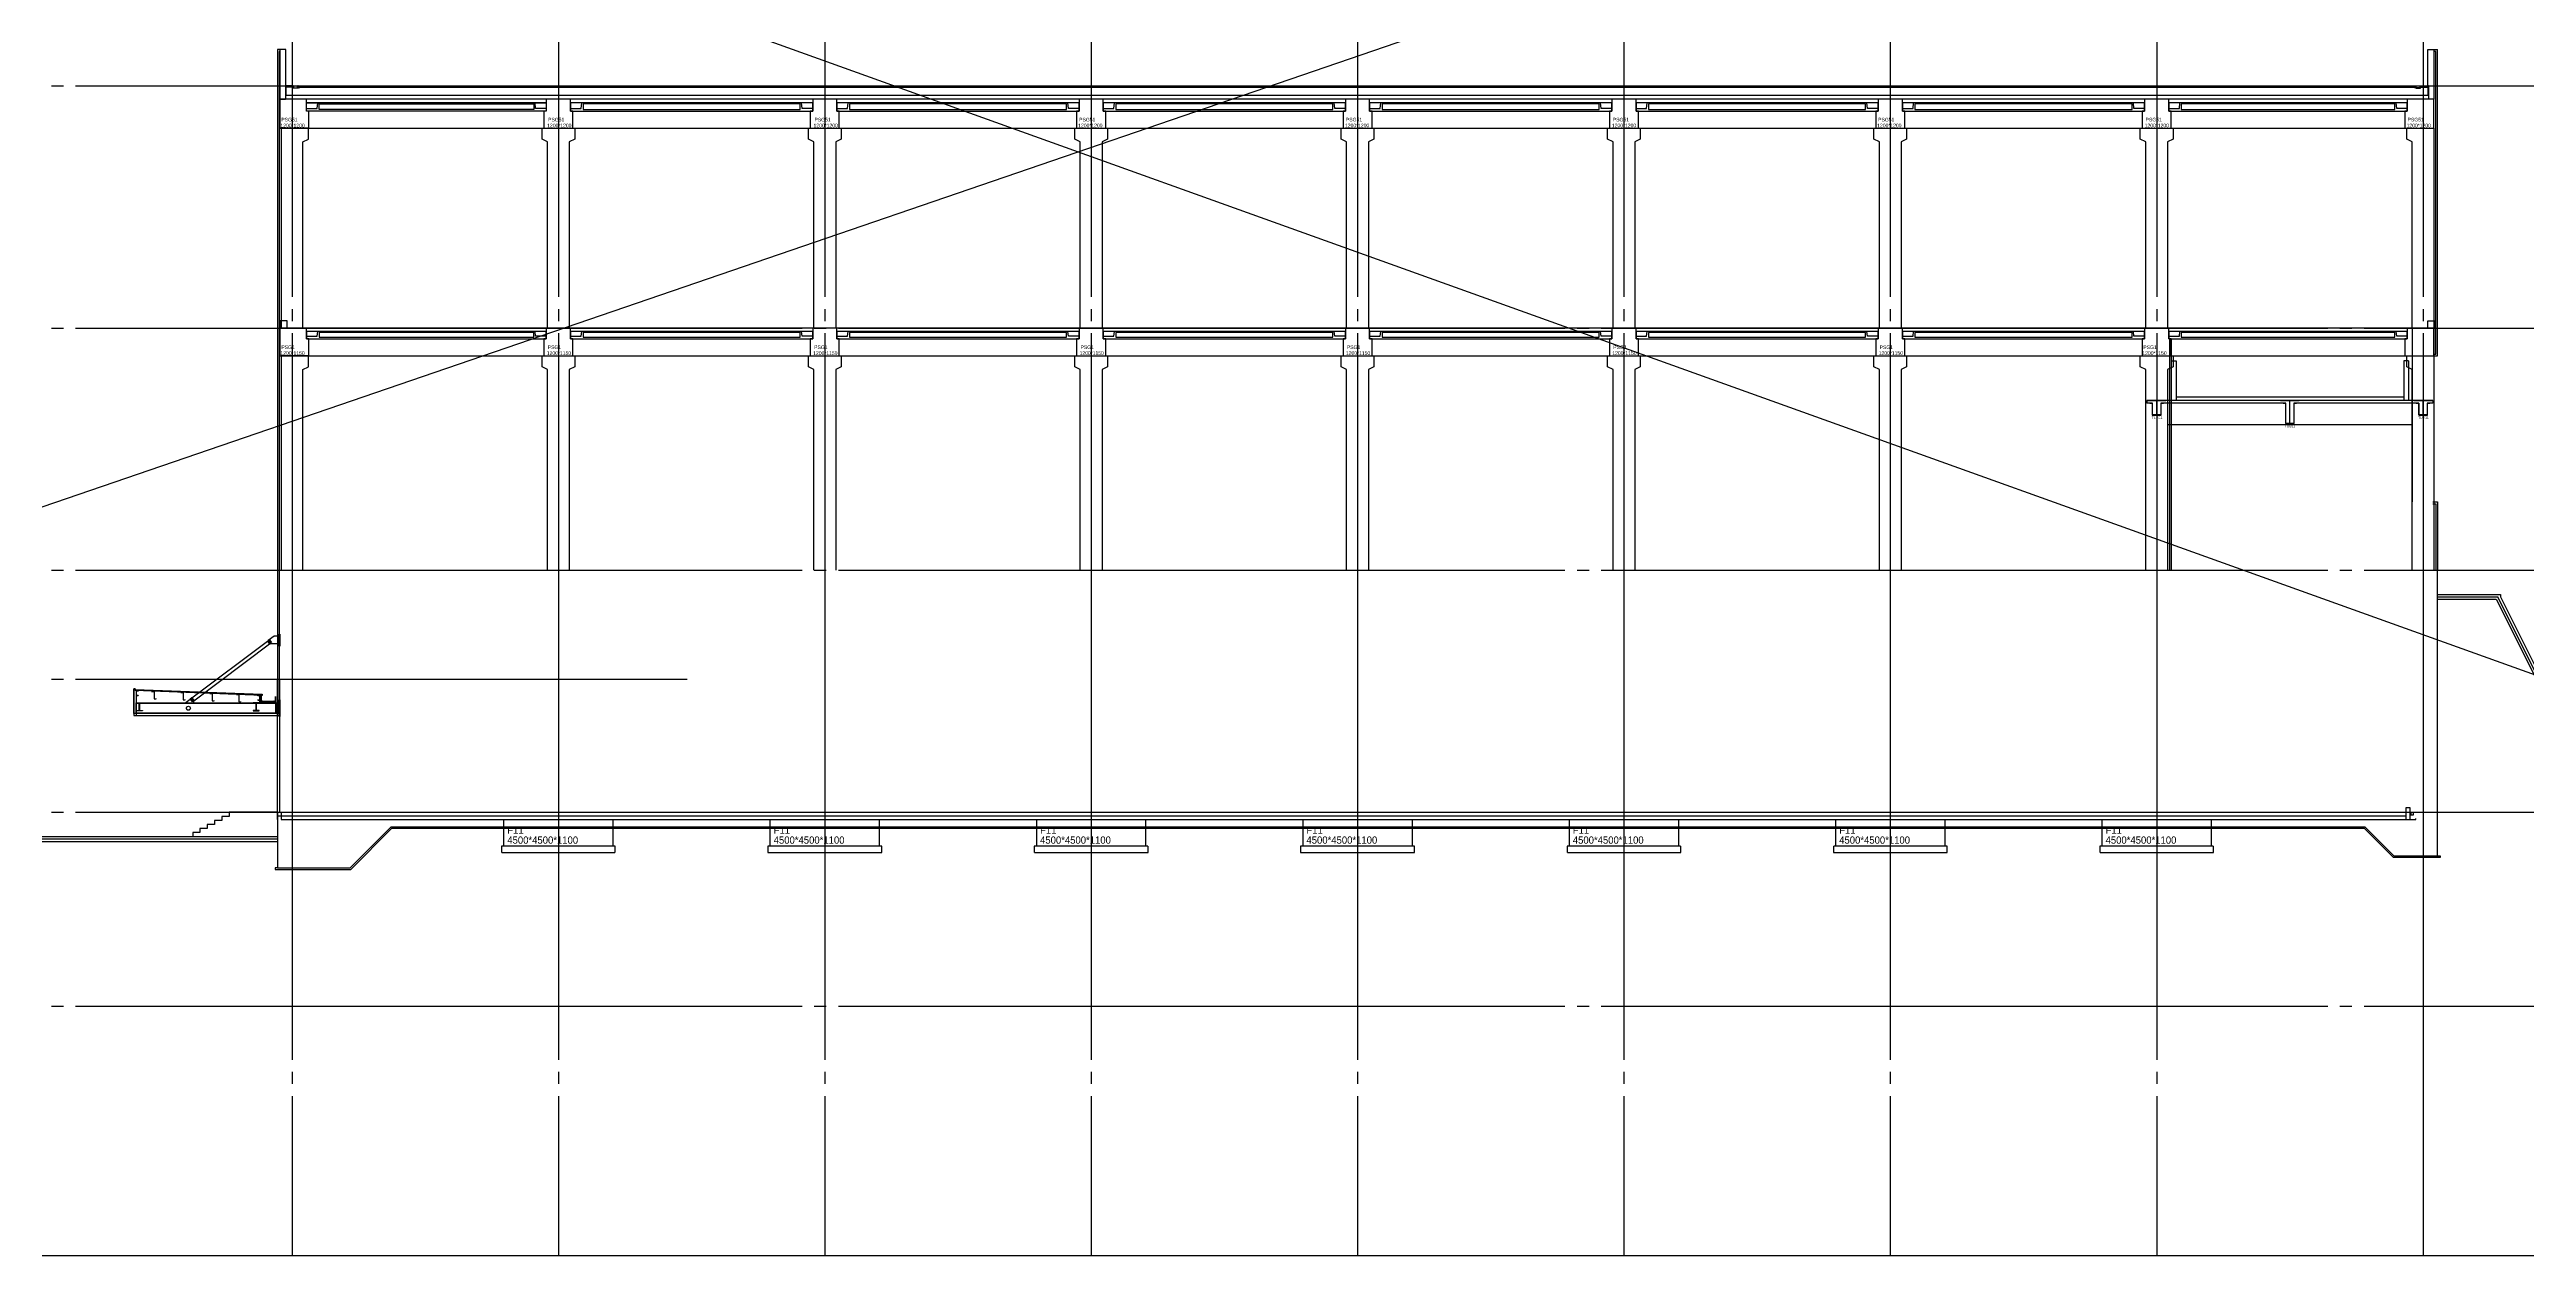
# Model space of a CAD drawing. Extents: x 152195838 to 323921156, y 365159662 to 730681027.
# Drawn here: x 160607357 to 160709640, y 365292762 to 365342563 of the extents above; entities that cross this region are included whole.
import ezdxf
from ezdxf.enums import TextEntityAlignment as Align

# ---------------------------------------------------------------- set-up
doc = ezdxf.new("R2010")
doc.units = 0
doc.header["$MEASUREMENT"] = 0
for name, pattern in [('CEN', [63, 60, -1, 1, -1]), ('H4', [4, 2, -2]), ('HIDDENX2', [0.75, 0.5, -0.25]), ('main-sec$0$CONTIN', [0])]:
    doc.linetypes.add(name, pattern=pattern)
doc.layers.get('0').update_dxf_attribs({"linetype": 'CONTINUOUS'})
doc.layers.get('Defpoints').update_dxf_attribs({"linetype": 'CONTINUOUS'})
for name, color, linetype in [('4', 4, 'CONTINUOUS'), ('4A.TEC CEN', 1, 'CEN'), ('4A.TEC LAND', 53, 'CONTINUOUS'), ('4A.TEC 단열재', 252, 'CONTINUOUS'), ('4A.TEC 마감선 1', 6, 'CONTINUOUS'), ('4A.TEC 벽체 1', 2, 'CONTINUOUS'), ('4A.TEC 벽체 3', 4, 'CONTINUOUS'), ('6A', 6, 'H4'), ('ELE', 4, 'CONTINUOUS'), ('FIN', 6, 'CONTINUOUS'), ('k-BESTO', 4, 'CONTINUOUS'), ('main-sec$0$5', 5, 'CONTINUOUS'), ('main-sec$0$6', 6, 'CONTINUOUS'), ('main-sec$0$7', 3, 'CONTINUOUS'), ('main-sec$0$BOLT', 8, 'CONTINUOUS'), ('main-sec$0$COR', 4, 'CONTINUOUS'), ('main-sec$0$EMBEDDED', 4, 'CONTINUOUS'), ('main-sec$0$FIN', 6, 'CONTINUOUS'), ('main-sec$0$INSUL', 8, 'CONTINUOUS'), ('main-sec$0$MAIN', 1, 'CONTINUOUS'), ('main-sec$0$MAIN B', 2, 'CONTINUOUS'), ('main-sec$0$MAIN G', 2, 'CONTINUOUS'), ('main-sec$0$PNL', 7, 'CONTINUOUS'), ('main-sec$0$PR', 6, 'CONTINUOUS'), ('main-sec$0$TPOSHEET', 7, 'CONTINUOUS'), ('main-sec$0$WEB_PL', 1, 'CONTINUOUS'), ('main-sec$0$~FLASHING', 4, 'CONTINUOUS'), ('STL', 3, 'CONTINUOUS'), ('text', 3, 'CONTINUOUS'), ('㈜SE&C 기둥', 2, 'CONTINUOUS'), ('㈜SE&C 마감선 1', 6, 'CONTINUOUS'), ('㈜SE&C 벽체 1', 2, 'CONTINUOUS'), ('㈜SE&C 벽체 4', 7, 'CONTINUOUS'), ('㈜SE&C 심볼', 7, 'CONTINUOUS')]:
    doc.layers.add(name, color=color, linetype=linetype)
doc.layers.add('DEFPOINT', color=135, linetype='CONTINUOUS', plot=False)
doc.styles.add('돋움', font='')
doc.styles.get('돋움').set_extended_font_data('돋움')

# ---------------------------------------------------------------- blocks, each defined once
blk = doc.blocks.new('zw$44AB')
at = {"layer": 'DEFPOINT'}
for points in [[(194981, 0), (0, 0), (0, -66825), (194981, -66825)], [(11458, -66825), (194981, -66825), (194981, -4637), (11458, -4637)], [(14258, -66825), (194981, -66825), (194981, -7437), (14258, -7437)], [(17458, -66825), (194981, -66825), (194981, -10637), (17458, -10637)], [(21458, -66825), (194981, -66825), (194981, -14637), (21458, -14637)]]:
    blk.add_lwpolyline(points, close=True, dxfattribs=at)
blk = doc.blocks.new('A-2-3F')
at = {"layer": '㈜SE&C 기둥', "color": 8, "ltscale": 0.5}
for points in [[(950, 0), (950, 8288), (1175, 8400), (1175, 8850), (50, 8850), (50, 0)], [(11050, 0), (11050, 8288), (10825, 8400), (10825, 8850), (12175, 8850), (12175, 8400), (11950, 8288), (11950, 0)], [(22050, 0), (22050, 8288), (21825, 8400), (21825, 8850), (23175, 8850), (23175, 8400), (22950, 8288), (22950, 0)], [(22050, 0), (22050, 8288), (21825, 8400), (21825, 8850), (23175, 8850), (23175, 8400), (22950, 8288), (22950, 0)], [(33050, 0), (33050, 8288), (32825, 8400), (32825, 8850), (34175, 8850), (34175, 8400), (33950, 8288), (33950, 0)], [(33050, 0), (33050, 8288), (32825, 8400), (32825, 8850), (34175, 8850), (34175, 8400), (33950, 8288), (33950, 0)], [(44050, 0), (44050, 8288), (43825, 8400), (43825, 8850), (45175, 8850), (45175, 8400), (44950, 8288), (44950, 0)], [(44050, 0), (44050, 8288), (43825, 8400), (43825, 8850), (45175, 8850), (45175, 8400), (44950, 8288), (44950, 0)], [(55050, 0), (55050, 8288), (54825, 8400), (54825, 8850), (56175, 8850), (56175, 8400), (55950, 8288), (55950, 0)], [(66050, 0), (66050, 8288), (65825, 8400), (65825, 8850), (67175, 8850), (67175, 8400), (66950, 8288), (66950, 0)], [(77050, 0), (77050, 8288), (76825, 8400), (76825, 8850), (78175, 8850), (78175, 8400), (77950, 8288), (77950, 0)]]:
    blk.add_lwpolyline(points, dxfattribs=at)
at = {"layer": '㈜SE&C 기둥', "color": 8, "ltscale": 0.5, "elevation": 104062}
blk.add_lwpolyline([(88050, 0), (88050, 8288), (87825, 8400), (87825, 8850), (88950, 8850), (88950, 0)], dxfattribs=at)
at = {"layer": '㈜SE&C 벽체 1'}
for p, q in [((87850, 10000, 117287), (50, 10000)), ((11000, 9850, 13718), (1100, 9850, 171)), ((22000, 9850, 28769), (12000, 9850, 15086)), ((33000, 9850, 43821), (23000, 9850, 30138)), ((44000, 9850, 58873), (34000, 9850, 45190)), ((55000, 9850, 73925), (45000, 9850, 60241)), ((66000, 9850, 88977), (56000, 9850, 75293)), ((77000, 9850, 13478), (67000, 9850, 90345)), ((87850, 9850, -69922), (78000, 9850, 5792))]:
    blk.add_line(p, q, dxfattribs=at)
blk.add_lwpolyline([(0, 10000), (300, 10000), (300, 10300), (0, 10300)], close=True, dxfattribs=at)
at = {"layer": '㈜SE&C 벽체 1', "elevation": 104062}
blk.add_lwpolyline([(89000, 10000), (88700, 10000), (88700, 10300), (89000, 10300)], close=True, dxfattribs=at)
at = {"layer": '㈜SE&C 벽체 1', "flags": 128}
for points in [[(0, 8850), (1200, 8850), (1200, 9550), (1100, 9550), (1100, 10000), (0, 10000), (0, 9550), (0, 9550)], [(10900, 8850), (12100, 8850), (12100, 9550), (12000, 9550), (12000, 10000), (11000, 10000), (11000, 9550), (10900, 9550)], [(21900, 8850), (23100, 8850), (23100, 9550), (23000, 9550), (23000, 10000), (22000, 10000), (22000, 9550), (21900, 9550)], [(32900, 8850), (34100, 8850), (34100, 9550), (34000, 9550), (34000, 10000), (33000, 10000), (33000, 9550), (32900, 9550)], [(43900, 8850), (45100, 8850), (45100, 9550), (45000, 9550), (45000, 10000), (44000, 10000), (44000, 9550), (43900, 9550)], [(54900, 8850), (56100, 8850), (56100, 9550), (56000, 9550), (56000, 10000), (55000, 10000), (55000, 9550), (54900, 9550)], [(65900, 8850), (67100, 8850), (67100, 9550), (67000, 9550), (67000, 10000), (66000, 10000), (66000, 9550), (65900, 9550)], [(76900, 8850), (78100, 8850), (78100, 9550), (78000, 9550), (78000, 10000), (77000, 10000), (77000, 9550), (76900, 9550)]]:
    blk.add_lwpolyline(points, close=True, dxfattribs=at)
at = {"layer": '㈜SE&C 벽체 1', "elevation": 104062, "flags": 128}
blk.add_lwpolyline([(87750, 8850), (88950, 8850), (88950, 9550), (88950, 9550), (88950, 10000), (87850, 10000), (87850, 9550), (87750, 9550)], close=True, dxfattribs=at)
at = {"layer": '㈜SE&C 벽체 4'}
blk.add_line((1175, 8850), (87750, 8850, 119209), dxfattribs=at)
at = {"layer": '㈜SE&C 벽체 4', "color": 6, "ltscale": 0.5}
for points, elevation in [([(1100, 9850), (1100, 9550), (1268, 9550), (1268, 9550), (10882, 9550), (10882, 9550), (11000, 9550), (11000, 9850)], 171), ([(1617, 9625), (10483, 9625), (10483, 9813), (1617, 9813)], 171), ([(12000, 9850), (12000, 9550), (12168, 9550), (12168, 9550), (21882, 9550), (21882, 9550), (22000, 9550), (22000, 9850)], 15086), ([(12517, 9625), (21483, 9625), (21483, 9813), (12517, 9813)], 15086), ([(23000, 9850), (23000, 9550), (23168, 9550), (23168, 9550), (32882, 9550), (32882, 9550), (33000, 9550), (33000, 9850)], 30138), ([(23517, 9625), (32483, 9625), (32483, 9813), (23517, 9813)], 30138), ([(34000, 9850), (34000, 9550), (34168, 9550), (34168, 9550), (43882, 9550), (43882, 9550), (44000, 9550), (44000, 9850)], 45190), ([(34517, 9625), (43483, 9625), (43483, 9813), (34517, 9813)], 45190), ([(45000, 9850), (45000, 9550), (45168, 9550), (45168, 9550), (54882, 9550), (54882, 9550), (55000, 9550), (55000, 9850)], 60241), ([(45517, 9625), (54483, 9625), (54483, 9813), (45517, 9813)], 60241), ([(56000, 9850), (56000, 9550), (56168, 9550), (56168, 9550), (65882, 9550), (65882, 9550), (66000, 9550), (66000, 9850)], 75293), ([(56517, 9625), (65483, 9625), (65483, 9813), (56517, 9813)], 75293), ([(67000, 9850), (67000, 9550), (67168, 9550), (67168, 9550), (76882, 9550), (76882, 9550), (77000, 9550), (77000, 9850)], 90345), ([(67517, 9625), (76483, 9625), (76483, 9813), (67517, 9813)], 90345), ([(78000, 9850), (78000, 9550), (78168, 9550), (78168, 9550), (87732, 9550), (87732, 9550), (87850, 9550), (87850, 9850)], 5792), ([(78517, 9625), (87333, 9625), (87333, 9813), (78517, 9813)], 5792)]:
    blk.add_lwpolyline(points, close=True, dxfattribs=dict(at, elevation=elevation))
for points, elevation in [([(1100, 9669), (1539, 9669), (1562, 9850)], 171), ([(11000, 9669), (10561, 9669), (10538, 9850)], 13718), ([(12000, 9669), (12439, 9669), (12462, 9850)], 15086), ([(22000, 9669), (21561, 9669), (21538, 9850)], 28769), ([(23000, 9669), (23439, 9669), (23462, 9850)], 30138), ([(33000, 9669), (32561, 9669), (32538, 9850)], 43821), ([(34000, 9669), (34439, 9669), (34462, 9850)], 45190), ([(44000, 9669), (43561, 9669), (43538, 9850)], 58873), ([(45000, 9669), (45439, 9669), (45462, 9850)], 60241), ([(55000, 9669), (54561, 9669), (54538, 9850)], 73925), ([(56000, 9669), (56439, 9669), (56462, 9850)], 75293), ([(66000, 9669), (65561, 9669), (65538, 9850)], 88977), ([(67000, 9669), (67439, 9669), (67462, 9850)], 90345), ([(77000, 9669), (76561, 9669), (76538, 9850)], 13478), ([(78000, 9669), (78439, 9669), (78462, 9850)], 5792), ([(87850, 9669), (87411, 9669), (87388, 9850)], -146789)]:
    blk.add_lwpolyline(points, dxfattribs=dict(at, elevation=elevation))
at = {"layer": 'DEFPOINT', "linetype": 'ByBlock', "style": '돋움'}
for s, p in [('PSG1', (60, 9206)), ('PSG1', (11060, 9206)), ('PSG1', (22060, 9206)), ('PSG1', (33060, 9206)), ('PSG1', (44060, 9206)), ('PSG1', (55060, 9206)), ('PSG1', (66060, 9206)), ('PSG1', (76948, 9206, 104062)), ('1200*1150', (22, 8964)), ('1200*1150', (11022, 8964)), ('1200*1150', (22022, 8964)), ('1200*1150', (33022, 8964)), ('1200*1150', (44022, 8964)), ('1200*1150', (55022, 8964)), ('1200*1150', (66022, 8964)), ('1200*1150', (76910, 8964, 104062))]:
    blk.add_text(s, height=150, dxfattribs=at).set_placement(p, align=Align.MIDDLE_LEFT)
blk = doc.blocks.new('zw$BDE9')
at = {"layer": '4'}
for p, q in [((41, 0), (41, 71)), ((41, 0), (241, 0)), ((241, 0), (241, 71))]:
    blk.add_line(p, q, dxfattribs=at)
at = {"layer": '6A'}
for p, q in [((41, 71), (0, 10)), ((43, 66), (5, 10)), ((61, 71), (41, 71)), ((61, 66), (43, 66))]:
    blk.add_line(p, q, dxfattribs=at)
at = {"layer": 'FIN'}
for p, q in [((61, 34), (61, 71)), ((76, 20), (61, 34)), ((206, 20), (76, 20)), ((221, 35), (206, 20)), ((221, 35), (221, 71))]:
    blk.add_line(p, q, dxfattribs=at)
at = {"layer": 'STL'}
for points in [[(41, 100), (42, 100, -0.4142136), (45, 97), (45, 75), (58, 75, -0.4142136), (61, 72), (61, 71), (41, 71)], [(241, 100), (239, 100, 0.4142136), (237, 97), (237, 75), (223, 75, 0.4142136), (221, 72), (221, 71), (241, 71)]]:
    blk.add_lwpolyline(points, format="xyb", close=True, dxfattribs=at)
blk = doc.blocks.new('A$C41129959')
at = {"layer": '4A.TEC 마감선 1'}
for p, q in [((20, 450), (0, 435)), ((0, 435), (0, 50))]:
    blk.add_line(p, q, dxfattribs=at)
at = {"layer": '㈜SE&C 벽체 1'}
blk.add_lwpolyline([(0, 450), (20, 450), (20, -100)], dxfattribs=at)
blk = doc.blocks.new('A-2-4F')
at = {"layer": '4A.TEC 단열재'}
blk.add_line((77720, 9600, 103755), (-10770, 9600, -14454), dxfattribs=at)
at = {"layer": '4A.TEC 마감선 1'}
for p, q in [((-10450, 10000), (-10750, 10000)), ((-10450, 9950), (-10750, 9950)), ((-10250, 10000), (77200, 10000)), ((-10250, 9950), (77200, 9950)), ((77400, 10000, 104062), (77700, 10000, 104062)), ((77400, 9950, 104062), (77700, 9950, 104062))]:
    blk.add_line(p, q, dxfattribs=at)
at = {"layer": '㈜SE&C 기둥', "color": 8, "ltscale": 0.5}
for points in [[(-10050, 0), (-10050, 7687), (-9825, 7800), (-9825, 8250), (-10950, 8250), (-10950, 0)], [(50, 0), (50, 7687), (-175, 7800), (-175, 8250), (1175, 8250), (1175, 7800), (950, 7687), (950, 0)], [(11050, 0), (11050, 7687), (10825, 7800), (10825, 8250), (12175, 8250), (12175, 7800), (11950, 7687), (11950, 0)], [(22050, 0), (22050, 7687), (21825, 7800), (21825, 8250), (23175, 8250), (23175, 7800), (22950, 7687), (22950, 0)], [(22050, 0), (22050, 7687), (21825, 7800), (21825, 8250), (23175, 8250), (23175, 7800), (22950, 7687), (22950, 0)], [(33050, 0), (33050, 7687), (32825, 7800), (32825, 8250), (34175, 8250), (34175, 7800), (33950, 7687), (33950, 0)], [(33050, 0), (33050, 7687), (32825, 7800), (32825, 8250), (34175, 8250), (34175, 7800), (33950, 7687), (33950, 0)], [(44050, 0), (44050, 7687), (43825, 7800), (43825, 8250), (45175, 8250), (45175, 7800), (44950, 7687), (44950, 0)], [(44050, 0), (44050, 7687), (43825, 7800), (43825, 8250), (45175, 8250), (45175, 7800), (44950, 7687), (44950, 0)], [(55050, 0), (55050, 7687), (54825, 7800), (54825, 8250), (56175, 8250), (56175, 7800), (55950, 7687), (55950, 0)], [(66050, 0), (66050, 7687), (65825, 7800), (65825, 8250), (67175, 8250), (67175, 7800), (66950, 7687), (66950, 0)]]:
    blk.add_lwpolyline(points, dxfattribs=at)
at = {"layer": '㈜SE&C 기둥', "color": 8, "ltscale": 0.5, "elevation": 104062}
blk.add_lwpolyline([(77050, 0), (77050, 7687), (76825, 7800), (76825, 8250), (77950, 8250), (77950, 0)], dxfattribs=at)
at = {"layer": '㈜SE&C 벽체 1'}
for p, q in [((77950, 9450, 104062), (-9900, 9450, -13292)), ((0, 9300, -1334), (-9900, 9300, -14881)), ((11000, 9300, 13718), (1000, 9300, 34)), ((22000, 9300, 28769), (12000, 9300, 15086)), ((33000, 9300, 43821), (23000, 9300, 30138)), ((44000, 9300, 58873), (34000, 9300, 45190)), ((55000, 9300, 73925), (45000, 9300, 60241)), ((66000, 9300, 88977), (56000, 9300, 75293)), ((76850, 9300, 103823), (67000, 9300, 90345))]:
    blk.add_line(p, q, dxfattribs=at)
blk.add_lwpolyline([(-10750, 10000), (-10750, 11500), (-11000, 11500), (-11000, 9450), (-10770, 9450)], dxfattribs=at)
at = {"layer": '㈜SE&C 벽체 1', "elevation": 104062}
blk.add_lwpolyline([(77700, 10000), (77700, 11500), (77950, 11500), (77950, 9450), (77720, 9450)], dxfattribs=at)
at = {"layer": '㈜SE&C 벽체 1', "flags": 128}
for points in [[(-11000, 8250), (-9800, 8250), (-9800, 8950), (-9900, 8950), (-9900, 9450), (-11000, 9450), (-11000, 8950), (-11000, 8950)], [(-100, 8250), (1100, 8250), (1100, 8950), (1000, 8950), (1000, 9450), (0, 9450), (0, 8950), (-100, 8950)], [(10900, 8250), (12100, 8250), (12100, 8950), (12000, 8950), (12000, 9450), (11000, 9450), (11000, 8950), (10900, 8950)], [(21900, 8250), (23100, 8250), (23100, 8950), (23000, 8950), (23000, 9450), (22000, 9450), (22000, 8950), (21900, 8950)], [(32900, 8250), (34100, 8250), (34100, 8950), (34000, 8950), (34000, 9450), (33000, 9450), (33000, 8950), (32900, 8950)], [(43900, 8250), (45100, 8250), (45100, 8950), (45000, 8950), (45000, 9450), (44000, 9450), (44000, 8950), (43900, 8950)], [(54900, 8250), (56100, 8250), (56100, 8950), (56000, 8950), (56000, 9450), (55000, 9450), (55000, 8950), (54900, 8950)], [(65900, 8250), (67100, 8250), (67100, 8950), (67000, 8950), (67000, 9450), (66000, 9450), (66000, 8950), (65900, 8950)]]:
    blk.add_lwpolyline(points, close=True, dxfattribs=at)
at = {"layer": '㈜SE&C 벽체 1', "elevation": 104062, "flags": 128}
blk.add_lwpolyline([(76750, 8250), (77950, 8250), (77950, 8950), (77950, 8950), (77950, 9450), (76850, 9450), (76850, 8950), (76750, 8950)], close=True, dxfattribs=at)
at = {"layer": '㈜SE&C 벽체 4'}
blk.add_line((-9800, 8250, -15112), (76750, 8250, 104062), dxfattribs=at)
at = {"layer": '㈜SE&C 벽체 4', "color": 6, "ltscale": 0.5}
for points, elevation in [([(0, 9300), (0, 8950), (-168, 8950), (-168, 8950), (-9782, 8950), (-9782, 8950), (-9900, 8950), (-9900, 9300)], -14881), ([(-517, 9025), (-9383, 9025), (-9383, 9263), (-517, 9263)], -14881), ([(1000, 9300), (1000, 8950), (1168, 8950), (1168, 8950), (10882, 8950), (10882, 8950), (11000, 8950), (11000, 9300)], 171), ([(1517, 9025), (10483, 9025), (10483, 9263), (1517, 9263)], 171), ([(12000, 9300), (12000, 8950), (12168, 8950), (12168, 8950), (21882, 8950), (21882, 8950), (22000, 8950), (22000, 9300)], 15086), ([(12517, 9025), (21483, 9025), (21483, 9263), (12517, 9263)], 15086), ([(23000, 9300), (23000, 8950), (23168, 8950), (23168, 8950), (32882, 8950), (32882, 8950), (33000, 8950), (33000, 9300)], 30138), ([(23517, 9025), (32483, 9025), (32483, 9263), (23517, 9263)], 30138), ([(34000, 9300), (34000, 8950), (34168, 8950), (34168, 8950), (43882, 8950), (43882, 8950), (44000, 8950), (44000, 9300)], 45190), ([(34517, 9025), (43483, 9025), (43483, 9263), (34517, 9263)], 45190), ([(45000, 9300), (45000, 8950), (45168, 8950), (45168, 8950), (54882, 8950), (54882, 8950), (55000, 8950), (55000, 9300)], 60241), ([(45517, 9025), (54483, 9025), (54483, 9263), (45517, 9263)], 60241), ([(56000, 9300), (56000, 8950), (56168, 8950), (56168, 8950), (65882, 8950), (65882, 8950), (66000, 8950), (66000, 9300)], 75293), ([(56517, 9025), (65483, 9025), (65483, 9263), (56517, 9263)], 75293), ([(67000, 9300), (67000, 8950), (67168, 8950), (67168, 8950), (76732, 8950), (76732, 8950), (76850, 8950), (76850, 9300)], 90345), ([(67517, 9025), (76333, 9025), (76333, 9263), (67517, 9263)], 90345)]:
    blk.add_lwpolyline(points, close=True, dxfattribs=dict(at, elevation=elevation))
for points, elevation in [([(-9900, 9069), (-9461, 9069), (-9438, 9300)], -1334), ([(0, 9069), (-439, 9069), (-462, 9300)], -1334), ([(1000, 9069), (1439, 9069), (1462, 9300)], 171), ([(11000, 9069), (10561, 9069), (10538, 9300)], 13718), ([(12000, 9069), (12439, 9069), (12462, 9300)], 15086), ([(22000, 9069), (21561, 9069), (21538, 9300)], 28769), ([(23000, 9069), (23439, 9069), (23462, 9300)], 30138), ([(33000, 9069), (32561, 9069), (32538, 9300)], 43821), ([(34000, 9069), (34439, 9069), (34462, 9300)], 45190), ([(44000, 9069), (43561, 9069), (43538, 9300)], 58873), ([(45000, 9069), (45439, 9069), (45462, 9300)], 60241), ([(55000, 9069), (54561, 9069), (54538, 9300)], 73925), ([(56000, 9069), (56439, 9069), (56462, 9300)], 75293), ([(66000, 9069), (65561, 9069), (65538, 9300)], 88977), ([(67000, 9069), (67439, 9069), (67462, 9300)], 90345), ([(76850, 9069), (76411, 9069), (76388, 9300)], 103823)]:
    blk.add_lwpolyline(points, dxfattribs=dict(at, elevation=elevation))
at = {"layer": '4A.TEC 마감선 1', "xscale": -1}
blk.add_blockref('zw$BDE9', (-10209, 9900), dxfattribs=at)
at = {"layer": '4A.TEC 마감선 1'}
blk.add_blockref('zw$BDE9', (77159, 9900, 104062), dxfattribs=at)
at = {"layer": '4A.TEC 벽체 3', "linetype": 'Continuous', "xscale": -1}
blk.add_blockref('A$C41129959', (-10750, 9550), dxfattribs=at)
at = {"layer": '4A.TEC 벽체 3', "linetype": 'Continuous'}
blk.add_blockref('A$C41129959', (77700, 9550, 104062), dxfattribs=at)
at = {"layer": 'DEFPOINT', "linetype": 'ByBlock', "style": '돋움'}
for s, p in [('1200*1200', (-10978, 8364)), ('PSG51', (-10940, 8606)), ('1200*1200', (37, 8364)), ('PSG51', (75, 8606)), ('1200*1200', (11037, 8364)), ('PSG51', (11075, 8606)), ('1200*1200', (21966, 8364)), ('PSG51', (22004, 8606)), ('1200*1200', (32983, 8364)), ('PSG51', (33021, 8606)), ('1200*1200', (44004, 8364)), ('PSG51', (44042, 8606)), ('1200*1200', (54960, 8364)), ('PSG51', (54998, 8606)), ('1200*1200', (66005, 8364)), ('PSG51', (66043, 8606)), ('1200*1200', (76822, 8364)), ('PSG51', (76860, 8606))]:
    blk.add_text(s, height=150, dxfattribs=at).set_placement(p, align=Align.MIDDLE_LEFT)
blk = doc.blocks.new('main-sec$0$A$C51EC2C76')
at = {"layer": 'main-sec$0$6'}
for p, q in [((33, 56), (25, 56)), ((25, 56), (33, 56)), ((25, 55), (25, 56)), ((25, 56), (25, 56)), ((25, 54), (25, 55)), ((33, 54), (25, 54)), ((27, 56), (27, 54)), ((32, 50), (27, 45)), ((32, 47), (27, 41)), ((32, 43), (27, 38)), ((32, 40), (27, 34)), ((32, 36), (27, 31)), ((32, 33), (27, 28)), ((32, 30), (27, 24)), ((32, 26), (27, 21)), ((32, 23), (27, 18)), ((32, 20), (27, 14)), ((32, 17), (27, 11)), ((32, 13), (27, 8)), ((32, 9), (27, 4)), ((29, 1), (29, 53)), ((29, 1), (29, 0)), ((29, 0), (30, 1)), ((30, 1), (30, 53)), ((31, 56), (31, 54)), ((33, 56), (33, 54)), ((33, 56), (33, 56))]:
    blk.add_line(p, q, dxfattribs=at)
at = {"layer": 'main-sec$0$6', "const_width": 0.71}
for points in [[(0, 54), (2, 53), (5, 53), (5, 53), (5, 54), (6, 54), (6, 54), (7, 55), (8, 55), (8, 55), (9, 55), (10, 54), (10, 54), (10, 54), (11, 53), (11, 53), (13, 53), (15, 53), (16, 53), (16, 53), (17, 54), (17, 55), (18, 56), (19, 56), (20, 56), (20, 56), (21, 56), (22, 55), (23, 55), (23, 54), (23, 54), (24, 53), (24, 53), (26, 53), (28, 53), (29, 53)], [(58, 54), (56, 53), (54, 53), (53, 53), (53, 54), (53, 54), (52, 54), (52, 55), (51, 55), (50, 55), (49, 55), (49, 54), (48, 54), (48, 54), (48, 53), (47, 53), (45, 53), (44, 53), (42, 53), (42, 53), (42, 54), (41, 55), (40, 56), (40, 56), (39, 56), (38, 56), (37, 56), (36, 55), (36, 55), (35, 54), (35, 54), (35, 53), (34, 53), (33, 53), (31, 53), (29, 53)]]:
    blk.add_lwpolyline(points, dxfattribs=at)
blk = doc.blocks.new('rwe')
at = {"layer": 'main-sec$0$5'}
for points in [[(8534462, -367782), (8539710, -367980), (8539710, -368030), (8534460, -367832), (8534460, -367757), (8534410, -367757), (8534410, -368857), (8540410, -368857)], [(8534510, -367835), (8534510, -368782), (8534410, -368782), (8534410, -367758), (8534460, -367758), (8534460, -367833)], [(8534510, -367932), (8534510, -368857)]]:
    blk.add_lwpolyline(points, dxfattribs=at)
at = {"layer": 'main-sec$0$7', "color": 8}
for points in [[(8540410, -365577), (8540200, -365577), (8539950, -365764), (8539956, -365772)], [(8540040, -365884), (8540045, -365892), (8540410, -365892)], [(8536563, -368332), (8536563, -368304), (8536783, -368139), (8536789, -368147)], [(8536873, -368259), (8536878, -368267), (8536878, -368332)]]:
    blk.add_lwpolyline(points, dxfattribs=at)
at = {"layer": 'main-sec$0$BOLT', "color": 1}
for p, q in [((8540019, -365775), (8539980, -365804)), ((8539985, -365770), (8540014, -365809)), ((8540055, -365823), (8540016, -365852)), ((8540021, -365818), (8540050, -365857)), ((8536774, -368209), (8536812, -368180)), ((8536778, -368175), (8536807, -368214)), ((8536810, -368257), (8536848, -368228)), ((8536814, -368223), (8536843, -368262))]:
    blk.add_line(p, q, dxfattribs=at)
at = {"layer": 'main-sec$0$BOLT', "color": 8, "linetype": 'Continuous'}
for p, q in [((8540327, -368437), (8540292, -368437)), ((8540327, -368497), (8540292, -368497)), ((8540327, -368557), (8540292, -368557)), ((8540327, -368617), (8540292, -368617)), ((8540327, -368677), (8540292, -368677)), ((8540310, -368454), (8540310, -368419)), ((8540310, -368514), (8540310, -368479)), ((8540310, -368574), (8540310, -368539)), ((8540310, -368634), (8540310, -368599)), ((8540310, -368694), (8540310, -368659)), ((8540387, -368437), (8540352, -368437)), ((8540387, -368497), (8540352, -368497)), ((8540387, -368557), (8540352, -368557)), ((8540387, -368617), (8540352, -368617)), ((8540387, -368677), (8540352, -368677)), ((8540370, -368454), (8540370, -368419)), ((8540370, -368514), (8540370, -368479)), ((8540370, -368574), (8540370, -368539)), ((8540370, -368634), (8540370, -368599)), ((8540370, -368694), (8540370, -368659))]:
    blk.add_line(p, q, dxfattribs=at)
at = {"layer": 'main-sec$0$BOLT', "color": 0}
for centre in [(8540000, -365789), (8540036, -365837), (8536793, -368194), (8536829, -368242)]:
    blk.add_circle(centre, 12, dxfattribs=at)
at = {"layer": 'main-sec$0$BOLT', "color": 8, "linetype": 'Continuous'}
for centre in [(8540310, -368437), (8540310, -368497), (8540310, -368557), (8540310, -368617), (8540310, -368677), (8540370, -368437), (8540370, -368497), (8540370, -368557), (8540370, -368617), (8540370, -368677)]:
    blk.add_circle(centre, 11, dxfattribs=at)
at = {"layer": 'main-sec$0$COR'}
for points in [[(8539610, -368030), (8539498, -368028), (8539498, -368023), (8539615, -368025)], [(8539569, -368023), (8539569, -368024), (8539665, -368026), (8539665, -368106), (8539666, -368106), (8539666, -368025), (8539569, -368023)], [(8539615, -368025), (8539615, -368327), (8540255, -368327), (8540255, -368069), (8540260, -368069), (8540260, -368332), (8539610, -368332), (8539610, -368030)]]:
    blk.add_lwpolyline(points, dxfattribs=at)
at = {"layer": 'main-sec$0$EMBEDDED', "color": 8}
for points in [[(8540440, -366002), (8540410, -366002), (8540410, -365502), (8540440, -365502)], [(8540440, -368907), (8540410, -368907), (8540410, -368207), (8540440, -368207)]]:
    blk.add_lwpolyline(points, close=True, dxfattribs=at)
at = {"layer": 'main-sec$0$FIN'}
for p, q in [((8539618, -368034), (8539665, -368034)), ((8540260, -368279), (8540203, -368282))]:
    blk.add_line(p, q, dxfattribs=at)
at = {"layer": 'main-sec$0$INSUL'}
for p, q in [((8540041, -368271), (8540203, -368271)), ((8540041, -368272), (8540203, -368272)), ((8540176, -368271), (8540176, -368272))]:
    blk.add_line(p, q, dxfattribs=at)
at = {"layer": 'main-sec$0$INSUL', "const_width": 0.5}
for points in [[(8539775, -368269), (8539777, -368272)], [(8539778, -368269), (8539780, -368272)], [(8539781, -368269), (8539783, -368272)], [(8539784, -368269), (8539786, -368272)], [(8539787, -368269), (8539789, -368272)], [(8539790, -368269), (8539792, -368272)], [(8539793, -368269), (8539796, -368272)], [(8539796, -368269), (8539799, -368272)], [(8539799, -368269), (8539802, -368272)], [(8539802, -368269), (8539805, -368272)]]:
    blk.add_lwpolyline(points, dxfattribs=at)
at = {"layer": 'main-sec$0$MAIN', "color": 8, "linetype": 'Continuous'}
for p, q in [((8540410, -368332), (8540410, -368397)), ((8540410, -368717), (8540410, -368782))]:
    blk.add_line(p, q, dxfattribs=at)
at = {"layer": 'main-sec$0$MAIN', "color": 8, "linetype": 'main-sec$0$CONTIN'}
blk.add_line((8540410, -368397), (8540410, -368717), dxfattribs=at)
at = {"layer": 'main-sec$0$MAIN B'}
for p, q in [((8536805, -368135), (8539932, -365790)), ((8536889, -368247), (8540016, -365902)), ((8539940, -365784), (8540012, -365730)), ((8540012, -365730), (8540096, -365842)), ((8540024, -365896), (8540096, -365842)), ((8536805, -368135), (8536733, -368189)), ((8536733, -368189), (8536817, -368301)), ((8536889, -368247), (8536817, -368301))]:
    blk.add_line(p, q, dxfattribs=at)
for points in [[(8540029, -365904), (8540022, -365910), (8539926, -365782), (8539934, -365776)], [(8536895, -368255), (8536902, -368250), (8536806, -368122), (8536799, -368127)]]:
    blk.add_lwpolyline(points, close=True, dxfattribs=at)
at = {"layer": 'main-sec$0$MAIN B', "color": 6}
for points in [[(8534760, -368332), (8534760, -368346), (8534659, -368346, 0.4142136), (8534639, -368366), (8534639, -368638, 0.4142136), (8534659, -368658), (8534760, -368658), (8534760, -368672), (8534510, -368672), (8534510, -368658), (8534610, -368658, 0.4142136), (8534630, -368638), (8534630, -368366, 0.4142136), (8534610, -368346), (8534510, -368346), (8534510, -368332)], [(8539335, -368332), (8539335, -368346), (8539435, -368346, -0.4142136), (8539455, -368366), (8539455, -368638, -0.4142136), (8539435, -368658), (8539335, -368658), (8539335, -368672), (8539585, -368672), (8539585, -368658), (8539484, -368658, -0.4142136), (8539464, -368638), (8539464, -368366, -0.4142136), (8539484, -368346), (8539585, -368346), (8539585, -368332)]]:
    blk.add_lwpolyline(points, format="xyb", close=True, dxfattribs=at)
for radius in [82.5, 78]:
    blk.add_circle((8536660, -368557), radius, dxfattribs=at)
at = {"layer": 'main-sec$0$MAIN G'}
for p, q in [((8540400, -368332), (8540400, -368397)), ((8540400, -368717), (8540400, -368782))]:
    blk.add_line(p, q, dxfattribs=at)
for points in [[(8540400, -368782), (8534510, -368782), (8534510, -368332), (8540400, -368332)], [(8540400, -368768), (8534510, -368768), (8534510, -368346), (8540400, -368346)]]:
    blk.add_lwpolyline(points, dxfattribs=at)
at = {"layer": 'main-sec$0$MAIN G', "color": 8}
for points in [[(8540410, -368332), (8540410, -368332), (8540410, -368782), (8540410, -368782)], [(8540410, -368346), (8540410, -368346), (8540410, -368768), (8540410, -368768)]]:
    blk.add_lwpolyline(points, dxfattribs=at)
at = {"layer": 'main-sec$0$PNL'}
for p, q in [((8539618, -368034), (8539618, -368327)), ((8539619, -368034), (8539619, -368327)), ((8539667, -368086), (8539667, -368327)), ((8539668, -368086), (8539668, -368327)), ((8540255, -368326), (8539618, -368326)), ((8540255, -368327), (8539618, -368327)), ((8540255, -368277), (8539668, -368277)), ((8540255, -368278), (8539668, -368278)), ((8539668, -368332), (8540260, -368332))]:
    blk.add_line(p, q, dxfattribs=at)
at = {"layer": 'main-sec$0$PR'}
for points in [[(8534585, -367854), (8534585, -367837, 0.4142136), (8534581, -367834), (8534513, -367834, 0.4142136), (8534510, -367837), (8534510, -368031, 0.4142136), (8534513, -368034), (8534581, -368034, 0.4142136), (8534585, -368031), (8534585, -368014), (8534581, -368014), (8534581, -368031), (8534513, -368031), (8534513, -367837), (8534581, -367837), (8534581, -367854)], [(8539534, -368050), (8539534, -368033, -0.4142136), (8539538, -368030), (8539606, -368030, -0.4142136), (8539609, -368033), (8539609, -368227, -0.4142136), (8539606, -368230), (8539538, -368230, -0.4142136), (8539534, -368227), (8539534, -368210), (8539538, -368210), (8539538, -368227), (8539606, -368227), (8539606, -368033), (8539538, -368033), (8539538, -368050)]]:
    blk.add_lwpolyline(points, format="xyb", close=True, dxfattribs=at)
for points in [[(8535169, -367891), (8535169, -367871), (8535247, -367871), (8535247, -368171), (8535325, -368171), (8535325, -368151)], [(8536369, -367934), (8536369, -367914), (8536447, -367914), (8536447, -368214), (8536525, -368214), (8536525, -368194)], [(8537569, -367977), (8537569, -367957), (8537647, -367957), (8537647, -368257), (8537725, -368257), (8537725, -368237)], [(8538669, -368016), (8538669, -367996), (8538747, -367996), (8538747, -368296), (8538825, -368296), (8538825, -368276)]]:
    blk.add_lwpolyline(points, dxfattribs=at)
at = {"layer": 'main-sec$0$TPOSHEET', "const_width": 1.5}
for points in [[(8539508, -368020), (8539667, -368023)], [(8539667, -368023), (8539667, -368265), (8539748, -368265), (8539766, -368268), (8539805, -368268)], [(8540252, -368070), (8540252, -368265), (8540171, -368265), (8540153, -368268), (8540114, -368268)], [(8540251, -368273), (8539667, -368273)], [(8539667, -368273), (8540202, -368273)]]:
    blk.add_lwpolyline(points, dxfattribs=at)
at = {"layer": 'main-sec$0$WEB_PL', "color": 8, "linetype": 'Continuous'}
for p, q in [((8540410, -368397), (8540270, -368397)), ((8540270, -368717), (8540270, -368397)), ((8540410, -368717), (8540270, -368717))]:
    blk.add_line(p, q, dxfattribs=at)
at = {"layer": 'main-sec$0$~FLASHING'}
for points in [[(8539714, -368327), (8539714, -368328), (8539615, -368328, -0.4142136), (8539614, -368327), (8539614, -368135), (8539615, -368135), (8539615, -368327)], [(8540156, -368327), (8540156, -368328), (8540255, -368328, 0.4142136), (8540256, -368327), (8540256, -368228), (8540255, -368228), (8540255, -368327)]]:
    blk.add_lwpolyline(points, format="xyb", close=True, dxfattribs=at)
at = {"layer": 'main-sec$0$TPOSHEET'}
blk.add_blockref('main-sec$0$A$C51EC2C76', (8539695, -368324), dxfattribs=at)
at = {"layer": 'main-sec$0$TPOSHEET', "xscale": -1}
blk.add_blockref('main-sec$0$A$C51EC2C76', (8540224, -368324), dxfattribs=at)
blk = doc.blocks.new('A$C8d5789d8')
at = {"layer": 'Defpoints'}
for p, q in [((0, 1126), (760, 1126)), ((380, 176), (380, 1126))]:
    blk.add_line(p, q, dxfattribs=at)
at = {"layer": 'k-BESTO'}
for p, q in [((100, 1026), (100, 1016)), ((210, 1026), (100, 1026)), ((100, 1026), (100, 1026)), ((210, 186), (210, 1026)), ((660, 1026), (550, 1026)), ((550, 1026), (550, 186)), ((660, 1016), (660, 1026)), ((100, 1016), (200, 1016)), ((200, 1016), (200, 176)), ((200, 176), (560, 176)), ((550, 186), (210, 186)), ((560, 176), (560, 1016)), ((560, 1016), (660, 1016))]:
    blk.add_line(p, q, dxfattribs=at)
at = {"layer": 'DEFPOINT', "linetype": 'ByBlock', "style": '돋움'}
blk.add_text('TUB11', height=100, dxfattribs=at).set_placement((172, 75), align=Align.MIDDLE_LEFT)
blk = doc.blocks.new('A$Cd117dfc3')
at = {"layer": 'Defpoints'}
for p, q in [((20, 1500), (780, 1500)), ((400, 900), (400, 1500)), ((11020, 1500), (11780, 1500)), ((11400, 900), (11400, 1500))]:
    blk.add_line(p, q, dxfattribs=at)
at = {"layer": 'k-BESTO'}
for p, q in [((120, 1400), (120, 1390)), ((230, 1400), (120, 1400)), ((120, 1400), (120, 1400)), ((120, 1390), (220, 1390)), ((220, 1390), (220, 900)), ((230, 910), (230, 1400)), ((680, 1400), (570, 1400)), ((570, 1400), (570, 910)), ((580, 900), (580, 1390)), ((580, 1390), (680, 1390)), ((680, 1390), (680, 1400)), ((11120, 1400), (11120, 1390)), ((11230, 1400), (11120, 1400)), ((11120, 1400), (11120, 1400)), ((11120, 1390), (11220, 1390)), ((11220, 1390), (11220, 900)), ((11230, 910), (11230, 1400)), ((11680, 1400), (11570, 1400)), ((11570, 1400), (11570, 910)), ((11580, 900), (11580, 1390)), ((11580, 1390), (11680, 1390)), ((11680, 1390), (11680, 1400)), ((220, 900), (580, 900)), ((570, 910), (230, 910)), ((11220, 900), (11580, 900)), ((11570, 910), (11230, 910))]:
    blk.add_line(p, q, dxfattribs=at)
at = {"layer": '㈜SE&C 기둥', "color": 8, "ltscale": 0.5}
blk.add_line((10950, -5500, 104062), (10950, 1400, 104062), dxfattribs=at)
at = {"layer": '㈜SE&C 마감선 1'}
blk.add_line((10600, 1650), (1200, 1650), dxfattribs=at)
at = {"layer": '㈜SE&C 벽체 1'}
for p, q in [((1000, 3150), (1000, 1500)), ((1000, 3150), (1000, 1500)), ((1000, 3150), (1200, 3150)), ((1200, 3150), (1200, 1500)), ((10800, 3150), (10600, 3150)), ((10600, 3150), (10600, 1500)), ((10800, 3150), (10800, 1500)), ((11800, 1500), (0, 1500)), ((0, 1500), (0, 1400)), ((230, 1400), (0, 1400)), ((5730, 1400), (570, 1400)), ((11230, 1400), (6070, 1400)), ((11800, 1400), (11570, 1400)), ((11800, 1500), (11800, 1400))]:
    blk.add_line(p, q, dxfattribs=at)
at = {"layer": '㈜SE&C 벽체 4'}
blk.add_line((10950, 500), (850, 500), dxfattribs=at)
at = {"layer": 'ELE'}
blk.add_blockref('A$C8d5789d8', (5520, 374), dxfattribs=at)
at = {"layer": 'DEFPOINT', "linetype": 'ByBlock', "style": '돋움'}
for p in [(192, 799), (11192, 799)]:
    blk.add_text('TUG11', height=100, dxfattribs=at).set_placement(p, align=Align.MIDDLE_LEFT)
blk = doc.blocks.new('AFWWEF')
blk.add_blockref('A$Cd117dfc3', (-238037, 132500, -1667))
blk = doc.blocks.new('A$C96a07ca7')
at = {"layer": '㈜SE&C 벽체 4', "linetype": 'HIDDENX2', "flags": 128}
for points in [[(4950, 1660), (4950, 560), (450, 560), (450, 1660), (4950, 1660)], [(450, 560), (350, 560), (350, 300), (5050, 300), (5050, 560), (4950, 560)]]:
    blk.add_lwpolyline(points, dxfattribs=at)
at = {"layer": 'DEFPOINT', "linetype": 'ByBlock', "style": '돋움'}
for s, p in [('F11', (590, 1227)), ('4500*4500*1100', (590, 813))]:
    blk.add_text(s, height=300, dxfattribs=at).set_placement(p, align=Align.MIDDLE_LEFT)

msp = doc.modelspace()

# ---------------------------------------------------------------- linework, layer by layer
at = {"layer": '4A.TEC CEN', "color": 8, "ltscale": 500}
for p, q in [((160617370.07, 365362346.04), (160617370.07, 365292761.87)), ((160628370.07, 365362346.04), (160628370.07, 365292761.87)), ((160639370.07, 365362346.04), (160639370.07, 365292761.87)), ((160650370.07, 365362346.04), (160650370.07, 365292761.87)), ((160661370.07, 365362346.04), (160661370.07, 365292761.87)), ((160672370.07, 365362346.04), (160672370.07, 365292761.87)), ((160683370.07, 365362346.04), (160683370.07, 365292761.87)), ((160694370.07, 365362346.04), (160694370.07, 365292761.87)), ((160705370.07, 365362346.04), (160705370.07, 365305913.33)), ((160545434.12, 365341063.33), (160776798.99, 365341063.33)), ((160545434.12, 365331063.33), (160776798.99, 365331063.33)), ((160545434.12, 365321063.33), (160776798.99, 365321063.33)), ((160545434.12, 365316563.33), (160633692.45, 365316563.33)), ((160545434.12, 365311063.33), (160776798.99, 365311063.33)), ((160705370.07, 365309563.33), (160705370.07, 365292761.87)), ((160545434.12, 365303063.33), (160776798.99, 365303063.33))]:
    msp.add_line(p, q, dxfattribs=at)
at = {"layer": '4A.TEC LAND', "linetype": 'Continuous', "flags": 128}
for points in [[(160705970.07, 365320063.33), (160708563.99, 365320063.33), (160708563.99, 365319963.49), (160711014.07, 365315063.33), (160713314.07, 365315063.33), (160713314.07, 365310063.33), (160776798.99, 365310063.33)], [(160705970.07, 365319963.33), (160708463.99, 365319963.33), (160708463.99, 365319939.88), (160710952.27, 365314963.33), (160713214.07, 365314963.33), (160713214.07, 365309963.33), (160776798.99, 365309963.33)], [(160705970.07, 365319863.33), (160708390.46, 365319863.33), (160710890.46, 365314863.33), (160713114.07, 365314863.33), (160713114.07, 365309863.33), (160776798.99, 365309863.33)]]:
    msp.add_lwpolyline(points, dxfattribs=at)
at = {"layer": '4A.TEC LAND', "linetype": 'Continuous'}
for points in [[(160578602.09, 365310063.33), (160616770.07, 365310063.33)], [(160578602.09, 365309963.33), (160616770.07, 365309963.33)], [(160578602.09, 365309863.33), (160616770.07, 365309863.33)], [(160578602.09, 365309863.33), (160616770.07, 365309863.33)]]:
    msp.add_lwpolyline(points, dxfattribs=at)
at = {"layer": '4A.TEC 단열재'}
msp.add_line((160616770.07, 365310913.33), (160704670.07, 365310913.33), dxfattribs=at)
at = {"layer": '4A.TEC 마감선 1'}
msp.add_line((160616770.07, 365311063.33), (160704670.07, 365311063.33), dxfattribs=at)
msp.add_lwpolyline([(160704820.07, 365311063.33), (160704870.07, 365311063.33), (160704870.07, 365310963.33), (160704970.07, 365310963.33), (160704970.07, 365311063.33), (160705070.07, 365311063.33)], dxfattribs=at)
at = {"layer": '4A.TEC 벽체 1'}
for p, q in [((160616770.07, 365311063.33), (160616770.07, 365308763.33)), ((160621470.07, 365310463.33), (160619770.07, 365308763.33))]:
    msp.add_line(p, q, dxfattribs=at)
at = {"layer": '4A.TEC 벽체 1', "flags": 128}
msp.add_lwpolyline([(160704670.07, 365310763.33), (160704670.07, 365311263.33), (160704820.07, 365311263.33), (160704820.07, 365310763.33)], dxfattribs=at)
at = {"layer": '4A.TEC 벽체 3', "linetype": 'ByBlock', "ltscale": 0.1}
for p, q in [((160705820.07, 365342563.33, 104062.5), (160705970.07, 365342563.33, 104062.5)), ((160694895.07, 365330613.33), (160694895.07, 365321063.33)), ((160694970.07, 365330613.33), (160694970.07, 365321063.33)), ((160616770.07, 365311063.33), (160616770.07, 365316563.33)), ((160616870.07, 365311063.33), (160616870.07, 365316563.33))]:
    msp.add_line(p, q, dxfattribs=at)
for points in [[(160616870.07, 365342563.33), (160616770.07, 365342563.33), (160616770.07, 365315363.33)], [(160616870.07, 365342488.33), (160616845.07, 365342488.33), (160616845.07, 365315363.33)], [(160705770.07, 365323882.92), (160705970.07, 365323882.92), (160705970.07, 365321063.33)], [(160705770.07, 365323807.92), (160705895.07, 365323807.92), (160705895.07, 365321063.33)]]:
    msp.add_lwpolyline(points, dxfattribs=at)
at = {"layer": '4A.TEC 벽체 3', "linetype": 'ByBlock', "ltscale": 0.1, "elevation": 104062.5}
for points in [[(160705820.07, 365329913.33), (160705970.07, 365329913.33), (160705970.07, 365342563.33)], [(160705820.07, 365329988.33), (160705895.07, 365329988.33), (160705895.07, 365342488.33), (160705820.07, 365342488.33)]]:
    msp.add_lwpolyline(points, dxfattribs=at)
at = {"layer": 'ELE', "flags": 128}
for points in [[(160512465.66, 365387661.87), (160776798.99, 365292761.87)], [(160516824.08, 365292761.87), (160776798.99, 365381861.87)], [(160613570.07, 365310229.99), (160613270.07, 365310229.99), (160613270.07, 365310063.33)], [(160613870.07, 365310396.66), (160613570.07, 365310396.66), (160613570.07, 365310229.99)], [(160614170.07, 365310563.33), (160613870.07, 365310563.33), (160613870.07, 365310396.66)], [(160614470.07, 365310729.99), (160614170.07, 365310729.99), (160614170.07, 365310563.33)], [(160614770.07, 365310896.66), (160614470.07, 365310896.66), (160614470.07, 365310729.99)], [(160616770.07, 365311063.33), (160614770.07, 365311063.33), (160614770.07, 365310896.66)]]:
    msp.add_lwpolyline(points, dxfattribs=at)
at = {"layer": '㈜SE&C 기둥', "color": 8, "ltscale": 0.5}
for p, q in [((160704920.07, 365331063.33), (160704920.07, 365323882.92)), ((160705820.07, 365331063.33, 104062.5), (160705820.07, 365323882.92, 104062.5))]:
    msp.add_line(p, q, dxfattribs=at)
at = {"layer": '㈜SE&C 벽체 1'}
for p, q in [((160705970.07, 365309263.33), (160705970.07, 365321063.33)), ((160616920.07, 365310763.33), (160705070.07, 365310763.33)), ((160621470.07, 365310463.33), (160702970.07, 365310463.33)), ((160704170.07, 365309263.33), (160702970.07, 365310463.33)), ((160705070.07, 365310763.33), (160705070.07, 365310813.33)), ((160704170.07, 365309263.33), (160705970.07, 365309263.33)), ((160616770.07, 365308763.33), (160619770.07, 365308763.33))]:
    msp.add_line(p, q, dxfattribs=at)
at = {"layer": '㈜SE&C 벽체 1', "flags": 128}
msp.add_lwpolyline([(160616770.07, 365310763.33), (160616770.07, 365311063.33), (160616920.07, 365311063.33), (160616920.07, 365310763.33)], dxfattribs=at)
at = {"layer": '㈜SE&C 벽체 4'}
for p, q in [((160621494.92, 365310403.33), (160619794.92, 365308703.33)), ((160621494.92, 365310403.33), (160702945.22, 365310403.33)), ((160704145.22, 365309203.33), (160702945.22, 365310403.33))]:
    msp.add_line(p, q, dxfattribs=at)
at = {"layer": '㈜SE&C 벽체 4', "flags": 128}
for points in [[(160705970.07, 365309263.33), (160706070.07, 365309263.33), (160706070.07, 365309203.33), (160704145.22, 365309203.33)], [(160616770.07, 365308763.33), (160616670.07, 365308763.33), (160616670.07, 365308703.33), (160619794.92, 365308703.33)]]:
    msp.add_lwpolyline(points, dxfattribs=at)

# ---------------------------------------------------------------- block references
msp.add_blockref('rwe', (152076430.57, 365683920.24, -312187.5))
at = {"layer": 'DEFPOINT', "xscale": 1.333333333333333, "yscale": 1.333333333333333, "zscale": 1.333333333333333}
msp.add_blockref('zw$44AB', (160516824.08, 365381861.87), dxfattribs=at)
at = {"layer": 'ELE'}
for p in [(160625670.06, 365309103.33), (160636670.06, 365309103.33), (160647670.06, 365309103.33), (160658670.06, 365309103.33), (160669670.06, 365309103.33), (160680670.06, 365309103.33), (160691670.06, 365309103.33)]:
    msp.add_blockref('A$C96a07ca7', p, dxfattribs=at)
at = {"layer": 'text'}
msp.add_blockref('AFWWEF', (160932006.94, 365194063.33), dxfattribs=at)
at = {"layer": '㈜SE&C 심볼'}
for name, p in [('A-2-4F', (160627870.07, 365331063.33)), ('A-2-3F', (160616870.07, 365321063.33))]:
    msp.add_blockref(name, p, dxfattribs=at)

doc.saveas('drawing.dxf')
